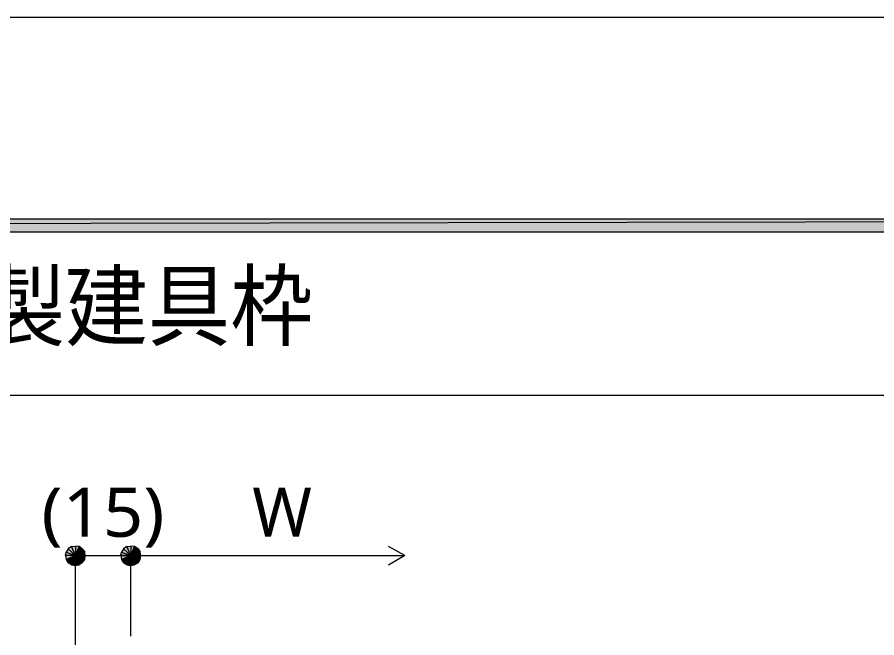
# Model space of a CAD drawing. Header units: millimetres. Extents: x 0 to 420, y 0 to 297.
# Drawn here: x 258.18 to 303.58, y 264.18 to 296.97 of the extents above; entities that cross this region are included whole.
import ezdxf
from ezdxf.enums import TextEntityAlignment as Align

# ---------------------------------------------------------------- set-up
doc = ezdxf.new("R2010")
doc.units = ezdxf.units.MM
doc.styles.add('kst32b', font='NotoSansJP-Variable.ttf')

msp = doc.modelspace()

# ---------------------------------------------------------------- hatches: boundary and pattern name
h = msp.add_hatch(color=7)
h.paths.add_polyline_path([(394.166, 285.623), (394.166, 286.321), (26.183, 285.623), (394.166, 285.623)])
h.paths.add_polyline_path([(394.166, 286.321), (26.183, 285.623), (26.183, 286.321), (394.166, 286.321)])
h = msp.add_hatch(color=7)
h.paths.add_polyline_path([(260.879, 268.88), (260.773, 268.711), (261.26, 268.52), (260.879, 268.88)])
h.paths.add_polyline_path([(260.773, 268.711), (261.26, 268.52), (260.731, 268.52), (260.773, 268.711)])
h.paths.add_polyline_path([(261.26, 268.52), (260.731, 268.52), (260.773, 268.309), (261.26, 268.52)])
h = msp.add_hatch(color=7)
h.paths.add_polyline_path([(261.451, 269.007), (261.26, 269.028), (261.26, 268.52), (261.451, 269.007)])
h.paths.add_polyline_path([(261.26, 269.028), (261.26, 268.52), (261.048, 269.007), (261.26, 269.028)])
h.paths.add_polyline_path([(261.26, 268.52), (261.048, 269.007), (260.879, 268.88), (261.26, 268.52)])
h = msp.add_hatch(color=7)
h.paths.add_polyline_path([(261.768, 268.52), (261.747, 268.711), (261.26, 268.52), (261.768, 268.52)])
h.paths.add_polyline_path([(261.747, 268.711), (261.26, 268.52), (261.62, 268.88), (261.747, 268.711)])
h.paths.add_polyline_path([(261.26, 268.52), (261.62, 268.88), (261.451, 269.007), (261.26, 268.52)])
h = msp.add_hatch(color=7)
h.paths.add_polyline_path([(263.8, 268.88), (263.694, 268.711), (264.181, 268.52), (263.8, 268.88)])
h.paths.add_polyline_path([(263.694, 268.711), (264.181, 268.52), (263.652, 268.52), (263.694, 268.711)])
h.paths.add_polyline_path([(264.181, 268.52), (263.652, 268.52), (263.694, 268.309), (264.181, 268.52)])
h = msp.add_hatch(color=7)
h.paths.add_polyline_path([(264.372, 269.007), (264.181, 269.028), (264.181, 268.52), (264.372, 269.007)])
h.paths.add_polyline_path([(264.181, 269.028), (264.181, 268.52), (263.97, 269.007), (264.181, 269.028)])
h.paths.add_polyline_path([(264.181, 268.52), (263.97, 269.007), (263.8, 268.88), (264.181, 268.52)])
h = msp.add_hatch(color=7)
h.paths.add_polyline_path([(264.71, 268.52), (264.668, 268.711), (264.181, 268.52), (264.71, 268.52)])
h.paths.add_polyline_path([(264.668, 268.711), (264.181, 268.52), (264.562, 268.88), (264.668, 268.711)])
h.paths.add_polyline_path([(264.181, 268.52), (264.562, 268.88), (264.372, 269.007), (264.181, 268.52)])
h = msp.add_hatch(color=7)
h.paths.add_polyline_path([(260.773, 268.309), (260.879, 268.139), (261.26, 268.52), (260.773, 268.309)])
h.paths.add_polyline_path([(260.879, 268.139), (261.26, 268.52), (261.048, 268.033), (260.879, 268.139)])
h.paths.add_polyline_path([(261.26, 268.52), (261.048, 268.033), (261.26, 267.991), (261.26, 268.52)])
h = msp.add_hatch(color=7)
h.paths.add_polyline_path([(261.26, 267.991), (261.451, 268.033), (261.26, 268.52), (261.26, 267.991)])
h.paths.add_polyline_path([(261.451, 268.033), (261.26, 268.52), (261.62, 268.139), (261.451, 268.033)])
h.paths.add_polyline_path([(261.26, 268.52), (261.62, 268.139), (261.747, 268.309), (261.26, 268.52)])
for points in [[(261.747, 268.309), (261.768, 268.52), (261.26, 268.52), (261.747, 268.309)], [(264.668, 268.309), (264.71, 268.52), (264.181, 268.52), (264.668, 268.309)]]:
    msp.add_hatch(color=7).paths.add_polyline_path(points)
h = msp.add_hatch(color=7)
h.paths.add_polyline_path([(263.694, 268.309), (263.8, 268.139), (264.181, 268.52), (263.694, 268.309)])
h.paths.add_polyline_path([(263.8, 268.139), (264.181, 268.52), (263.97, 268.033), (263.8, 268.139)])
h.paths.add_polyline_path([(264.181, 268.52), (263.97, 268.033), (264.181, 267.991), (264.181, 268.52)])
h = msp.add_hatch(color=7)
h.paths.add_polyline_path([(264.181, 267.991), (264.372, 268.033), (264.181, 268.52), (264.181, 267.991)])
h.paths.add_polyline_path([(264.372, 268.033), (264.181, 268.52), (264.562, 268.139), (264.372, 268.033)])
h.paths.add_polyline_path([(264.181, 268.52), (264.562, 268.139), (264.668, 268.309), (264.181, 268.52)])

# ---------------------------------------------------------------- linework, layer by layer
at = {"lineweight": 13}
msp.add_lwpolyline([(0.191, 0), (0.191, 296.968), (420.158, 296.968), (420.158, 0)], close=True, dxfattribs=at)
at = {"lineweight": 0}
for points in [[(394.166, 285.623), (394.166, 286.321), (26.183, 285.623)], [(394.166, 286.321), (26.183, 285.623), (26.183, 286.321)], [(260.879, 268.88), (260.773, 268.711), (261.26, 268.52)], [(261.26, 268.52), (261.048, 269.007), (260.879, 268.88)], [(261.26, 269.028), (261.26, 268.52), (261.048, 269.007)], [(261.451, 269.007), (261.26, 269.028), (261.26, 268.52)], [(261.26, 268.52), (261.62, 268.88), (261.451, 269.007)], [(261.747, 268.711), (261.26, 268.52), (261.62, 268.88)], [(263.8, 268.88), (263.694, 268.711), (264.181, 268.52)], [(264.181, 268.52), (263.97, 269.007), (263.8, 268.88)], [(264.181, 269.028), (264.181, 268.52), (263.97, 269.007)], [(264.372, 269.007), (264.181, 269.028), (264.181, 268.52)], [(264.181, 268.52), (264.562, 268.88), (264.372, 269.007)], [(264.668, 268.711), (264.181, 268.52), (264.562, 268.88)], [(260.773, 268.711), (261.26, 268.52), (260.731, 268.52)], [(261.26, 268.52), (260.731, 268.52), (260.773, 268.309)], [(260.773, 268.309), (260.879, 268.139), (261.26, 268.52)], [(260.879, 268.139), (261.26, 268.52), (261.048, 268.033)], [(261.26, 268.52), (261.048, 268.033), (261.26, 267.991)], [(261.768, 268.52), (261.747, 268.711), (261.26, 268.52)], [(261.26, 267.991), (261.451, 268.033), (261.26, 268.52)], [(261.451, 268.033), (261.26, 268.52), (261.62, 268.139)], [(261.26, 268.52), (261.62, 268.139), (261.747, 268.309)], [(261.747, 268.309), (261.768, 268.52), (261.26, 268.52)], [(263.694, 268.711), (264.181, 268.52), (263.652, 268.52)], [(264.181, 268.52), (263.652, 268.52), (263.694, 268.309)], [(263.694, 268.309), (263.8, 268.139), (264.181, 268.52)], [(263.8, 268.139), (264.181, 268.52), (263.97, 268.033)], [(264.181, 268.52), (263.97, 268.033), (264.181, 267.991)], [(264.71, 268.52), (264.668, 268.711), (264.181, 268.52)], [(264.181, 267.991), (264.372, 268.033), (264.181, 268.52)], [(264.372, 268.033), (264.181, 268.52), (264.562, 268.139)], [(264.181, 268.52), (264.562, 268.139), (264.668, 268.309)], [(264.668, 268.309), (264.71, 268.52), (264.181, 268.52)]]:
    msp.add_lwpolyline(points, close=True, dxfattribs=at)
at = {"lineweight": 13}
for points in [[(394.166, 276.987), (26.183, 276.987)], [(264.181, 268.52), (278.659, 268.52), (277.791, 269.007)], [(261.26, 268.52), (264.181, 268.52)], [(261.26, 254.825), (261.26, 268.52)], [(264.181, 264.266), (264.181, 268.52)], [(278.659, 268.52), (277.791, 268.012)]]:
    msp.add_lwpolyline(points, dxfattribs=at)

# ---------------------------------------------------------------- texts
at = {"style": 'kst32b'}
for s, height, p, p2 in [('簡易気密型鋼製建具枠', 3.4908, (230.166, 279.971), (273.801, 279.971)), ('(15)', 2.5989, (259.461, 269.515), (265.958, 269.515))]:
    msp.add_text(s, height=height, dxfattribs=at).set_placement(p, p2, align=Align.FIT)
msp.add_text('W', height=2.599, dxfattribs=at).set_placement((270.595, 269.515))

doc.saveas('drawing.dxf')
